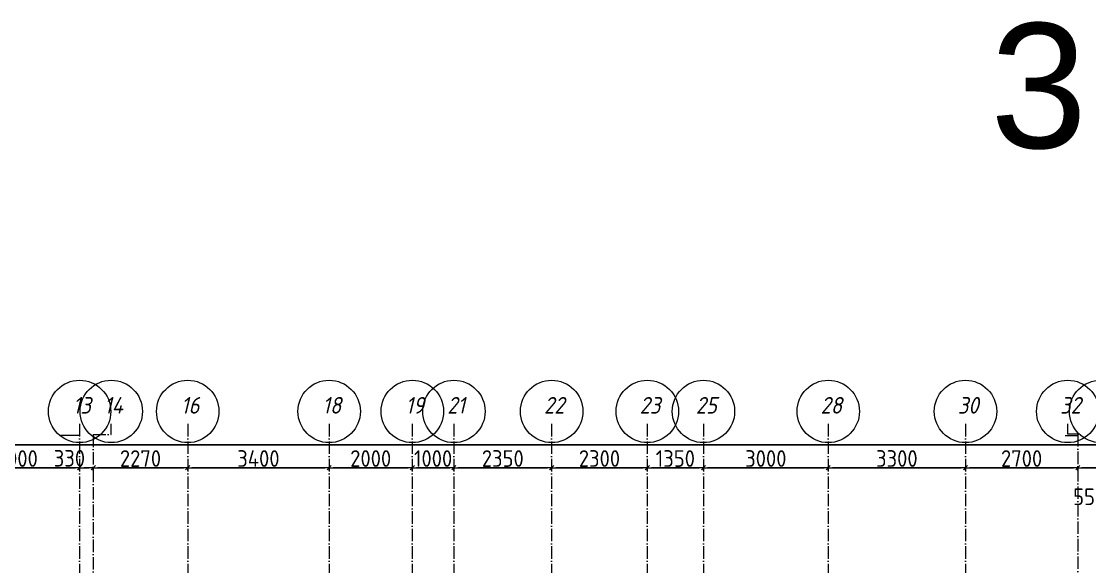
# Model space of a CAD drawing. Header units: millimetres. Extents: x -213536 to 1564669, y -45299 to 942238.
# Drawn here: x 569271 to 594956, y 373744 to 386849 of the extents above; entities that cross this region are included whole.
import ezdxf

# ---------------------------------------------------------------- set-up
doc = ezdxf.new("R2010")
doc.units = ezdxf.units.MM
doc.linetypes.add('50_200_ШТРИХ_1Т_ш5_п1_п1_', pattern=[700, 500, -100, 0, -100])
for name, color, linetype, lineweight in [('A-____-____-DIMS', 7, 'Continuous', 9), ('S-GRID-____-IDEN', 7, 'Continuous', 9), ('S-GRID-____-OTLN', 7, 'Continuous', 9), ('S-GRID-____-OTLN-1', 7, '50_200_ШТРИХ_1Т_ш5_п1_п1_', 9)]:
    doc.layers.add(name, color=color, linetype=linetype, lineweight=lineweight)
doc.styles.add('ISOCPEUR_I_9', font='isocpeui.ttf', dxfattribs={"width": 0.9, "height": 250})
doc.styles.get("Standard").update_dxf_attribs({"font": 'arial.ttf'})
doc.styles.add('СПДС', font='isocpeur.ttf', dxfattribs={"width": 0.9})
doc.dimstyles.new('Размера А3', dxfattribs={"dimtxt": 200, "dimasz": 100, "dimexe": 70, "dimexo": 100, "dimgap": 20, "dimtad": 1, "dimdec": 0, "dimrnd": 10, "dimzin": 0, "dimdsep": 46, "dimtxsty": 'СПДС', "dimblk": 'ARROWHEAD_6', "dimcen": 1, "dimclrd": 256, "dimclre": 256, "dimclrt": 256, "dimazin": 0, "dimtfac": 1, "dimtdec": 0, "dimtmove": 2, "dimatfit": 3, "dimfxl": 1, "dimtolj": 1, "dimtzin": 0, "dimarcsym": 0})

# ---------------------------------------------------------------- blocks, each defined once
blk = doc.blocks.new('Ось сетки - Круг_Ø6_00__ISO-2_5_0_9K_-25732049-АР1_План отверстий 3 этажа в осях 1-64_Ю-ЯЯ')
at = {"layer": 'S-GRID-____-IDEN'}
blk.add_circle((0, 0), 3, dxfattribs=at)
blk = doc.blocks.new('ARROWHEAD_6')
at = {"color": 0, "linetype": 'Continuous'}
for p, q in [((0, 0), (-1, 0)), ((-0.5, -0.5), (0.5, 0.5))]:
    blk.add_line(p, q, dxfattribs=at)
blk = doc.blocks.new('*D5342')
at = {"layer": 'A-____-____-DIMS', "lineweight": -2, "transparency": 16777216}
for p, q in [((567671, 376128), (567671, 376052)), ((567771, 376122), (570571, 376122)), ((570671, 376128), (570671, 376052))]:
    blk.add_line(p, q, dxfattribs=at)
at = {"layer": 'Defpoints', "color": 0, "lineweight": 50, "transparency": 16777216}
for p in [(567671, 376228), (570671, 376228), (570671, 376122)]:
    blk.add_point(p, dxfattribs=at)
at = {"layer": 'A-____-____-DIMS', "lineweight": -2, "transparency": 16777216, "xscale": 100, "yscale": 100, "zscale": 100, "rotation": 180}
blk.add_blockref('ARROWHEAD_6', (567671, 376122), dxfattribs=at)
at = {"layer": 'A-____-____-DIMS', "lineweight": -2, "transparency": 16777216, "xscale": 100, "yscale": 100, "zscale": 100}
blk.add_blockref('ARROWHEAD_6', (570671, 376122), dxfattribs=at)
at = {"layer": 'A-____-____-DIMS', "transparency": 16777216, "insert": (569171, 376342), "char_height": 400, "attachment_point": 5, "style": 'СПДС'}
blk.add_mtext('\\A1;3000', dxfattribs=at)
blk = doc.blocks.new('*D5343')
at = {"layer": 'A-____-____-DIMS', "lineweight": -2, "transparency": 16777216}
for p, q in [((570671, 376128), (570671, 376052)), ((570771, 376122), (570901, 376122)), ((571001, 376128), (571001, 376052))]:
    blk.add_line(p, q, dxfattribs=at)
at = {"layer": 'Defpoints', "color": 0, "lineweight": 50, "transparency": 16777216}
for p in [(570671, 376228), (571001, 376228), (571001, 376122)]:
    blk.add_point(p, dxfattribs=at)
at = {"layer": 'A-____-____-DIMS', "lineweight": -2, "transparency": 16777216, "xscale": 100, "yscale": 100, "zscale": 100, "rotation": 180}
blk.add_blockref('ARROWHEAD_6', (570671, 376122), dxfattribs=at)
at = {"layer": 'A-____-____-DIMS', "lineweight": -2, "transparency": 16777216, "xscale": 100, "yscale": 100, "zscale": 100}
blk.add_blockref('ARROWHEAD_6', (571001, 376122), dxfattribs=at)
at = {"layer": 'A-____-____-DIMS', "transparency": 16777216, "insert": (570050, 376548), "char_height": 400, "attachment_point": 1, "line_spacing_factor": 1.149209, "style": 'СПДС'}
blk.add_mtext('\\A1;330', dxfattribs=at)
blk = doc.blocks.new('*D5344')
at = {"layer": 'A-____-____-DIMS', "lineweight": -2, "transparency": 16777216}
for p, q in [((571001, 376128), (571001, 376052)), ((571101, 376122), (573171, 376122)), ((573271, 376128), (573271, 376052))]:
    blk.add_line(p, q, dxfattribs=at)
at = {"layer": 'Defpoints', "color": 0, "lineweight": 50, "transparency": 16777216}
for p in [(571001, 376228), (573271, 376228), (573271, 376122)]:
    blk.add_point(p, dxfattribs=at)
at = {"layer": 'A-____-____-DIMS', "lineweight": -2, "transparency": 16777216, "xscale": 100, "yscale": 100, "zscale": 100, "rotation": 180}
blk.add_blockref('ARROWHEAD_6', (571001, 376122), dxfattribs=at)
at = {"layer": 'A-____-____-DIMS', "lineweight": -2, "transparency": 16777216, "xscale": 100, "yscale": 100, "zscale": 100}
blk.add_blockref('ARROWHEAD_6', (573271, 376122), dxfattribs=at)
at = {"layer": 'A-____-____-DIMS', "transparency": 16777216, "insert": (572136, 376342), "char_height": 400, "attachment_point": 5, "style": 'СПДС'}
blk.add_mtext('\\A1;2270', dxfattribs=at)
blk = doc.blocks.new('*D5345')
at = {"layer": 'A-____-____-DIMS', "lineweight": -2, "transparency": 16777216}
for p, q in [((573271, 376128), (573271, 376052)), ((573371, 376122), (576571, 376122)), ((576671, 376128), (576671, 376052))]:
    blk.add_line(p, q, dxfattribs=at)
at = {"layer": 'Defpoints', "color": 0, "lineweight": 50, "transparency": 16777216}
for p in [(573271, 376228), (576671, 376228), (576671, 376122)]:
    blk.add_point(p, dxfattribs=at)
at = {"layer": 'A-____-____-DIMS', "lineweight": -2, "transparency": 16777216, "xscale": 100, "yscale": 100, "zscale": 100, "rotation": 180}
blk.add_blockref('ARROWHEAD_6', (573271, 376122), dxfattribs=at)
at = {"layer": 'A-____-____-DIMS', "lineweight": -2, "transparency": 16777216, "xscale": 100, "yscale": 100, "zscale": 100}
blk.add_blockref('ARROWHEAD_6', (576671, 376122), dxfattribs=at)
at = {"layer": 'A-____-____-DIMS', "transparency": 16777216, "insert": (574971, 376342), "char_height": 400, "attachment_point": 5, "style": 'СПДС'}
blk.add_mtext('\\A1;3400', dxfattribs=at)
blk = doc.blocks.new('*D5346')
at = {"layer": 'A-____-____-DIMS', "lineweight": -2, "transparency": 16777216}
for p, q in [((576671, 376128), (576671, 376052)), ((576771, 376122), (578571, 376122)), ((578671, 376128), (578671, 376052))]:
    blk.add_line(p, q, dxfattribs=at)
at = {"layer": 'Defpoints', "color": 0, "lineweight": 50, "transparency": 16777216}
for p in [(576671, 376228), (578671, 376228), (578671, 376122)]:
    blk.add_point(p, dxfattribs=at)
at = {"layer": 'A-____-____-DIMS', "lineweight": -2, "transparency": 16777216, "xscale": 100, "yscale": 100, "zscale": 100, "rotation": 180}
blk.add_blockref('ARROWHEAD_6', (576671, 376122), dxfattribs=at)
at = {"layer": 'A-____-____-DIMS', "lineweight": -2, "transparency": 16777216, "xscale": 100, "yscale": 100, "zscale": 100}
blk.add_blockref('ARROWHEAD_6', (578671, 376122), dxfattribs=at)
at = {"layer": 'A-____-____-DIMS', "transparency": 16777216, "insert": (577671, 376342), "char_height": 400, "attachment_point": 5, "style": 'СПДС'}
blk.add_mtext('\\A1;2000', dxfattribs=at)
blk = doc.blocks.new('*D5347')
at = {"layer": 'A-____-____-DIMS', "lineweight": -2, "transparency": 16777216}
for p, q in [((578671, 376128), (578671, 376052)), ((578771, 376122), (579571, 376122)), ((579671, 376128), (579671, 376052))]:
    blk.add_line(p, q, dxfattribs=at)
at = {"layer": 'Defpoints', "color": 0, "lineweight": 50, "transparency": 16777216}
for p in [(578671, 376228), (579671, 376228), (579671, 376122)]:
    blk.add_point(p, dxfattribs=at)
at = {"layer": 'A-____-____-DIMS', "lineweight": -2, "transparency": 16777216, "xscale": 100, "yscale": 100, "zscale": 100, "rotation": 180}
blk.add_blockref('ARROWHEAD_6', (578671, 376122), dxfattribs=at)
at = {"layer": 'A-____-____-DIMS', "lineweight": -2, "transparency": 16777216, "xscale": 100, "yscale": 100, "zscale": 100}
blk.add_blockref('ARROWHEAD_6', (579671, 376122), dxfattribs=at)
at = {"layer": 'A-____-____-DIMS', "transparency": 16777216, "insert": (579171, 376342), "char_height": 400, "attachment_point": 5, "style": 'СПДС'}
blk.add_mtext('\\A1;1000', dxfattribs=at)
blk = doc.blocks.new('*D5348')
at = {"layer": 'A-____-____-DIMS', "lineweight": -2, "transparency": 16777216}
for p, q in [((579671, 376128), (579671, 376052)), ((579771, 376122), (581921, 376122)), ((582021, 376128), (582021, 376052))]:
    blk.add_line(p, q, dxfattribs=at)
at = {"layer": 'Defpoints', "color": 0, "lineweight": 50, "transparency": 16777216}
for p in [(579671, 376228), (582021, 376228), (582021, 376122)]:
    blk.add_point(p, dxfattribs=at)
at = {"layer": 'A-____-____-DIMS', "lineweight": -2, "transparency": 16777216, "xscale": 100, "yscale": 100, "zscale": 100, "rotation": 180}
blk.add_blockref('ARROWHEAD_6', (579671, 376122), dxfattribs=at)
at = {"layer": 'A-____-____-DIMS', "lineweight": -2, "transparency": 16777216, "xscale": 100, "yscale": 100, "zscale": 100}
blk.add_blockref('ARROWHEAD_6', (582021, 376122), dxfattribs=at)
at = {"layer": 'A-____-____-DIMS', "transparency": 16777216, "insert": (580846, 376342), "char_height": 400, "attachment_point": 5, "style": 'СПДС'}
blk.add_mtext('\\A1;2350', dxfattribs=at)
blk = doc.blocks.new('*D5349')
at = {"layer": 'A-____-____-DIMS', "lineweight": -2, "transparency": 16777216}
for p, q in [((582021, 376128), (582021, 376052)), ((582121, 376122), (584221, 376122)), ((584321, 376128), (584321, 376052))]:
    blk.add_line(p, q, dxfattribs=at)
at = {"layer": 'Defpoints', "color": 0, "lineweight": 50, "transparency": 16777216}
for p in [(582021, 376228), (584321, 376228), (584321, 376122)]:
    blk.add_point(p, dxfattribs=at)
at = {"layer": 'A-____-____-DIMS', "lineweight": -2, "transparency": 16777216, "xscale": 100, "yscale": 100, "zscale": 100, "rotation": 180}
blk.add_blockref('ARROWHEAD_6', (582021, 376122), dxfattribs=at)
at = {"layer": 'A-____-____-DIMS', "lineweight": -2, "transparency": 16777216, "xscale": 100, "yscale": 100, "zscale": 100}
blk.add_blockref('ARROWHEAD_6', (584321, 376122), dxfattribs=at)
at = {"layer": 'A-____-____-DIMS', "transparency": 16777216, "insert": (583171, 376342), "char_height": 400, "attachment_point": 5, "style": 'СПДС'}
blk.add_mtext('\\A1;2300', dxfattribs=at)
blk = doc.blocks.new('*D5350')
at = {"layer": 'A-____-____-DIMS', "lineweight": -2, "transparency": 16777216}
for p, q in [((584321, 376128), (584321, 376052)), ((584421, 376122), (585571, 376122)), ((585671, 376128), (585671, 376052))]:
    blk.add_line(p, q, dxfattribs=at)
at = {"layer": 'Defpoints', "color": 0, "lineweight": 50, "transparency": 16777216}
for p in [(584321, 376228), (585671, 376228), (585671, 376122)]:
    blk.add_point(p, dxfattribs=at)
at = {"layer": 'A-____-____-DIMS', "lineweight": -2, "transparency": 16777216, "xscale": 100, "yscale": 100, "zscale": 100, "rotation": 180}
blk.add_blockref('ARROWHEAD_6', (584321, 376122), dxfattribs=at)
at = {"layer": 'A-____-____-DIMS', "lineweight": -2, "transparency": 16777216, "xscale": 100, "yscale": 100, "zscale": 100}
blk.add_blockref('ARROWHEAD_6', (585671, 376122), dxfattribs=at)
at = {"layer": 'A-____-____-DIMS', "transparency": 16777216, "insert": (584996, 376342), "char_height": 400, "attachment_point": 5, "style": 'СПДС'}
blk.add_mtext('\\A1;1350', dxfattribs=at)
blk = doc.blocks.new('*D5351')
at = {"layer": 'A-____-____-DIMS', "lineweight": -2, "transparency": 16777216}
for p, q in [((585671, 376128), (585671, 376052)), ((585771, 376122), (588571, 376122)), ((588671, 376128), (588671, 376052))]:
    blk.add_line(p, q, dxfattribs=at)
at = {"layer": 'Defpoints', "color": 0, "lineweight": 50, "transparency": 16777216}
for p in [(585671, 376228), (588671, 376228), (588671, 376122)]:
    blk.add_point(p, dxfattribs=at)
at = {"layer": 'A-____-____-DIMS', "lineweight": -2, "transparency": 16777216, "xscale": 100, "yscale": 100, "zscale": 100, "rotation": 180}
blk.add_blockref('ARROWHEAD_6', (585671, 376122), dxfattribs=at)
at = {"layer": 'A-____-____-DIMS', "lineweight": -2, "transparency": 16777216, "xscale": 100, "yscale": 100, "zscale": 100}
blk.add_blockref('ARROWHEAD_6', (588671, 376122), dxfattribs=at)
at = {"layer": 'A-____-____-DIMS', "transparency": 16777216, "insert": (587171, 376342), "char_height": 400, "attachment_point": 5, "style": 'СПДС'}
blk.add_mtext('\\A1;3000', dxfattribs=at)
blk = doc.blocks.new('*D5352')
at = {"layer": 'A-____-____-DIMS', "lineweight": -2, "transparency": 16777216}
for p, q in [((588671, 376128), (588671, 376052)), ((588771, 376122), (591871, 376122)), ((591971, 376128), (591971, 376052))]:
    blk.add_line(p, q, dxfattribs=at)
at = {"layer": 'Defpoints', "color": 0, "lineweight": 50, "transparency": 16777216}
for p in [(588671, 376228), (591971, 376228), (591971, 376122)]:
    blk.add_point(p, dxfattribs=at)
at = {"layer": 'A-____-____-DIMS', "lineweight": -2, "transparency": 16777216, "xscale": 100, "yscale": 100, "zscale": 100, "rotation": 180}
blk.add_blockref('ARROWHEAD_6', (588671, 376122), dxfattribs=at)
at = {"layer": 'A-____-____-DIMS', "lineweight": -2, "transparency": 16777216, "xscale": 100, "yscale": 100, "zscale": 100}
blk.add_blockref('ARROWHEAD_6', (591971, 376122), dxfattribs=at)
at = {"layer": 'A-____-____-DIMS', "transparency": 16777216, "insert": (590321, 376342), "char_height": 400, "attachment_point": 5, "style": 'СПДС'}
blk.add_mtext('\\A1;3300', dxfattribs=at)
blk = doc.blocks.new('*D5353')
at = {"layer": 'A-____-____-DIMS', "lineweight": -2, "transparency": 16777216}
for p, q in [((591971, 376128), (591971, 376052)), ((592071, 376122), (594571, 376122)), ((594671, 376128), (594671, 376052))]:
    blk.add_line(p, q, dxfattribs=at)
at = {"layer": 'Defpoints', "color": 0, "lineweight": 50, "transparency": 16777216}
for p in [(591971, 376228), (594671, 376228), (594671, 376122)]:
    blk.add_point(p, dxfattribs=at)
at = {"layer": 'A-____-____-DIMS', "lineweight": -2, "transparency": 16777216, "xscale": 100, "yscale": 100, "zscale": 100, "rotation": 180}
blk.add_blockref('ARROWHEAD_6', (591971, 376122), dxfattribs=at)
at = {"layer": 'A-____-____-DIMS', "lineweight": -2, "transparency": 16777216, "xscale": 100, "yscale": 100, "zscale": 100}
blk.add_blockref('ARROWHEAD_6', (594671, 376122), dxfattribs=at)
at = {"layer": 'A-____-____-DIMS', "transparency": 16777216, "insert": (593321, 376342), "char_height": 400, "attachment_point": 5, "style": 'СПДС'}
blk.add_mtext('\\A1;2700', dxfattribs=at)
blk = doc.blocks.new('*D5354')
at = {"layer": 'A-____-____-DIMS', "lineweight": -2, "transparency": 16777216}
for p, q in [((594671, 376128), (594671, 376052)), ((594771, 376122), (595121, 376122)), ((595221, 376128), (595221, 376052))]:
    blk.add_line(p, q, dxfattribs=at)
at = {"layer": 'Defpoints', "color": 0, "lineweight": 50, "transparency": 16777216}
for p in [(594671, 376228), (595221, 376228), (595221, 376122)]:
    blk.add_point(p, dxfattribs=at)
at = {"layer": 'A-____-____-DIMS', "lineweight": -2, "transparency": 16777216, "xscale": 100, "yscale": 100, "zscale": 100, "rotation": 180}
blk.add_blockref('ARROWHEAD_6', (594671, 376122), dxfattribs=at)
at = {"layer": 'A-____-____-DIMS', "lineweight": -2, "transparency": 16777216, "xscale": 100, "yscale": 100, "zscale": 100}
blk.add_blockref('ARROWHEAD_6', (595221, 376122), dxfattribs=at)
at = {"layer": 'A-____-____-DIMS', "transparency": 16777216, "insert": (594946, 375422), "char_height": 400, "attachment_point": 5, "style": 'СПДС'}
blk.add_mtext('\\A1;550', dxfattribs=at)
blk = doc.blocks.new('*D5375')
at = {"layer": 'A-____-____-DIMS', "lineweight": -2, "transparency": 16777216}
for p, q in [((547371, 376680), (547371, 376604)), ((547471, 376674), (598340, 376674)), ((650771, 376674), (599748, 376674)), ((650871, 376680), (650871, 376604))]:
    blk.add_line(p, q, dxfattribs=at)
at = {"layer": 'Defpoints', "color": 0, "lineweight": 50, "transparency": 16777216}
for p in [(547371, 376780), (650871, 376780), (650871, 376674)]:
    blk.add_point(p, dxfattribs=at)
at = {"layer": 'A-____-____-DIMS', "lineweight": -2, "transparency": 16777216, "xscale": 100, "yscale": 100, "zscale": 100, "rotation": 180}
blk.add_blockref('ARROWHEAD_6', (547371, 376674), dxfattribs=at)
at = {"layer": 'A-____-____-DIMS', "lineweight": -2, "transparency": 16777216, "xscale": 100, "yscale": 100, "zscale": 100}
blk.add_blockref('ARROWHEAD_6', (650871, 376674), dxfattribs=at)
at = {"layer": 'A-____-____-DIMS', "transparency": 16777216, "insert": (598360, 377100), "char_height": 400, "attachment_point": 1, "line_spacing_factor": 1.149209, "style": 'СПДС'}
blk.add_mtext('\\A1;103500', dxfattribs=at)

msp = doc.modelspace()

# ---------------------------------------------------------------- linework, layer by layer
at = {"layer": 'S-GRID-____-OTLN'}
for p, q in [((570671.5, 376896), (570216.6, 376896)), ((594671.5, 376885.7), (594366.6, 376885.7))]:
    msp.add_line(p, q, dxfattribs=at)
at = {"layer": 'S-GRID-____-OTLN-1', "color": 251, "ltscale": 0.6, "true_color": 0x636466}
for p, q in [((570671.5, 377174), (570671.5, 339172.7)), ((571432.6, 376915.7), (571432.6, 377174)), ((573271.5, 377174), (573271.5, 352956.6)), ((576671.5, 377174), (576671.5, 339172.7)), ((578671.5, 377174), (578671.5, 352956.6)), ((579671.5, 377174), (579671.5, 339172.7)), ((582021.5, 377174), (582021.5, 352956.6)), ((584321.5, 377174), (584321.5, 363528.4)), ((585671.5, 377174), (585671.5, 339172.7)), ((588671.5, 377174), (588671.5, 339172.7)), ((591971.5, 377174), (591971.5, 352956.6)), ((594431.1, 376930.3), (594431.1, 377174)), ((571001.5, 376915.7), (571001.5, 363528.4)), ((571001.5, 376915.7), (571432.6, 376915.7)), ((594671.5, 376930.3), (594431.1, 376930.3)), ((594671.5, 376930.3), (594671.5, 339311.4))]:
    msp.add_line(p, q, dxfattribs=at)

# ---------------------------------------------------------------- block references
at = {"layer": 'S-GRID-____-IDEN', "xscale": 250, "yscale": 250, "zscale": 99.99999999999993, "rotation": 180}
for p in [(570671.5, 377474), (571432.6, 377474), (573271.5, 377474), (576671.5, 377474), (578671.5, 377474), (579671.5, 377474), (582021.5, 377474), (584321.5, 377474), (585671.5, 377474), (588671.5, 377474), (591971.5, 377474), (594431.1, 377474), (595221.5, 377474)]:
    msp.add_blockref('Ось сетки - Круг_Ø6_00__ISO-2_5_0_9K_-25732049-АР1_План отверстий 3 этажа в осях 1-64_Ю-ЯЯ', p, dxfattribs=at)

# ---------------------------------------------------------------- texts
at = {"color": 1, "lineweight": 30, "insert": (592566, 386803.8), "char_height": 3000, "attachment_point": 1}
msp.add_mtext_dynamic_manual_height_columns('3 этаж', width=55251, gutter_width=1, heights=[0], dxfattribs=at)
at = {"layer": 'S-GRID-____-IDEN', "char_height": 400, "attachment_point": 1, "style": 'ISOCPEUR_I_9'}
for s, insert, width in [('13', (570511.1, 377821), 346.329), ('14', (571263.2, 377821), 367.975), ('16', (573111.1, 377821), 346.329), ('18', (576511.1, 377821), 346.329), ('19', (578511.1, 377821), 346.329), ('21', (579511.1, 377821), 346.329), ('22', (581837.2, 377821), 404.05), ('23', (584137.2, 377821), 404.05), ('25', (585487.2, 377821), 404.05), ('28', (588487.2, 377821), 404.05), ('30', (591787.2, 377821), 404.05), ('32', (594246.8, 377821), 404.05)]:
    msp.add_mtext(s, dxfattribs=dict(at, insert=insert, width=width))

# ---------------------------------------------------------------- dimensions: what is measured, and where the dimension line sits
at = {"layer": 'A-____-____-DIMS'}
for base, p1, p2, picture, middle in [((650871.5, 376673.8), (547371.5, 376779.8), (650871.5, 376779.8), '*D5375', (599044.3, 376833.7)), ((571001.5, 376121.6), (570671.5, 376227.6), (571001.5, 376227.6), '*D5343', (570392.1, 376281.5))]:
    dim = msp.add_linear_dim(base=base, p1=p1, p2=p2, dimstyle='Размера А3', override={"dimtxt": 400}, dxfattribs=at)
    dim.commit()
    dim.dimension.update_dxf_attribs({"geometry": picture, "text_midpoint": middle, "dimtype": 160})
for base, p1, p2, picture, middle in [((570671.5, 376121.6), (567671.5, 376227.6), (570671.5, 376227.6), '*D5342', (569171.5, 376341.6)), ((573271.5, 376121.6), (571001.5, 376227.6), (573271.5, 376227.6), '*D5344', (572136.5, 376341.6)), ((576671.5, 376121.6), (573271.5, 376227.6), (576671.5, 376227.6), '*D5345', (574971.5, 376341.6)), ((578671.5, 376121.6), (576671.5, 376227.6), (578671.5, 376227.6), '*D5346', (577671.5, 376341.6)), ((579671.5, 376121.6), (578671.5, 376227.6), (579671.5, 376227.6), '*D5347', (579171.5, 376341.6)), ((582021.5, 376121.6), (579671.5, 376227.6), (582021.5, 376227.6), '*D5348', (580846.5, 376341.6)), ((584321.5, 376121.6), (582021.5, 376227.6), (584321.5, 376227.6), '*D5349', (583171.5, 376341.6)), ((585671.5, 376121.6), (584321.5, 376227.6), (585671.5, 376227.6), '*D5350', (584996.5, 376341.6)), ((588671.5, 376121.6), (585671.5, 376227.6), (588671.5, 376227.6), '*D5351', (587171.5, 376341.6)), ((591971.5, 376121.6), (588671.5, 376227.6), (591971.5, 376227.6), '*D5352', (590321.5, 376341.6)), ((594671.5, 376121.6), (591971.5, 376227.6), (594671.5, 376227.6), '*D5353', (593321.5, 376341.6)), ((595221.5, 376121.6), (594671.5, 376227.6), (595221.5, 376227.6), '*D5354', (594946.5, 375421.6))]:
    dim = msp.add_linear_dim(base=base, p1=p1, p2=p2, dimstyle='Размера А3', override={"dimtxt": 400}, dxfattribs=at)
    dim.commit()
    dim.dimension.update_dxf_attribs({"geometry": picture, "text_midpoint": middle})

doc.saveas('drawing.dxf')
